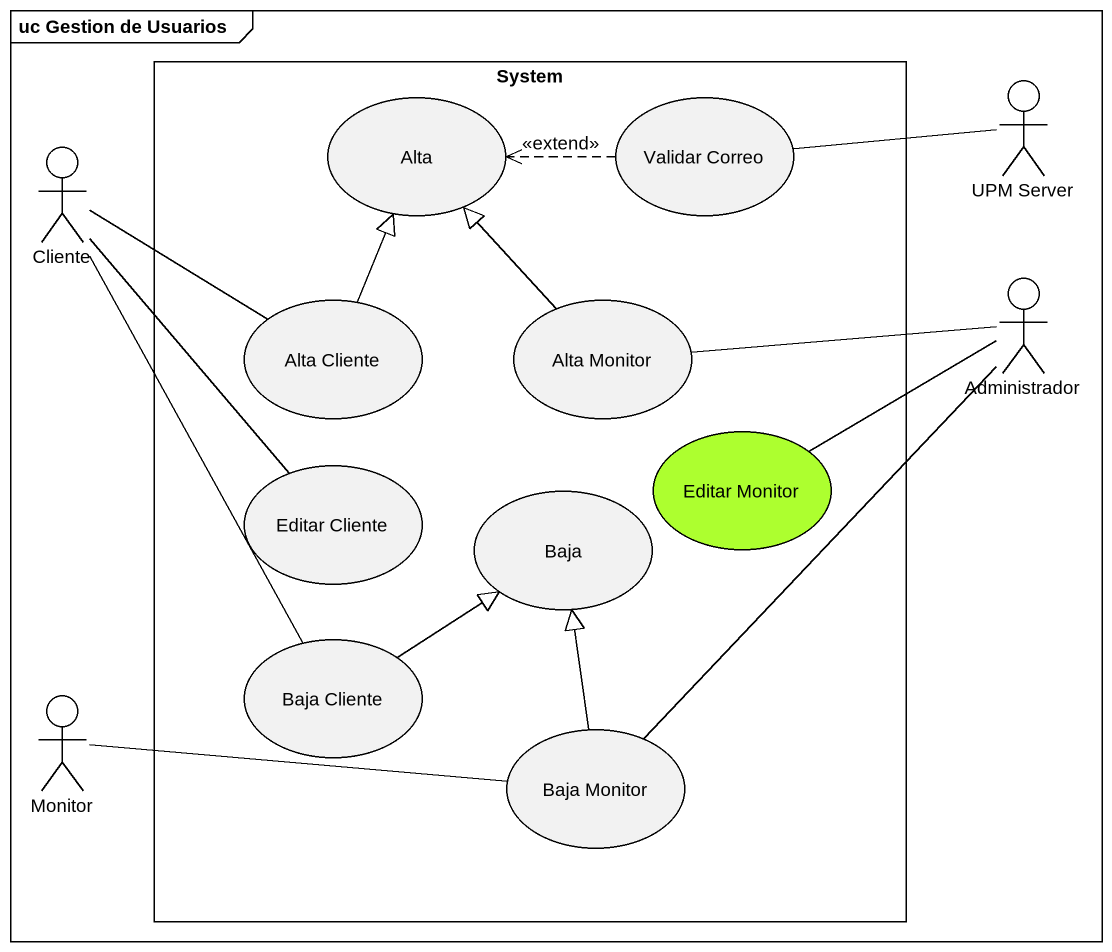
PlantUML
@startuml
mainframe uc Gestion de Usuarios
rectangle System {
  usecase Alta
  usecase "Validar Correo" as Validar_Correo
  usecase "Alta Cliente" as Alta_Cliente
  usecase "Alta Monitor" as Alta_Monitor
  usecase "Editar Monitor" as Editar_Monitor #ADFF2F
  usecase "Editar Cliente" as Editar_Cliente
  usecase Baja
  usecase "Baja Cliente" as Baja_Cliente
  usecase "Baja Monitor" as Baja_Monitor
}
actor Cliente
actor "UPM Server" as UPM_Server
actor Administrador
actor Monitor
Cliente -right- Alta_Cliente
Cliente -- Editar_Cliente
Cliente -- Baja_Cliente
Validar_Correo .left.> Alta : <<extend>>
UPM_Server -left- Validar_Correo
Alta_Cliente -up-|> Alta
Alta_Monitor -up-|> Alta
Administrador -left- Alta_Monitor
Administrador -left- Editar_Monitor
Administrador -- Baja_Monitor
Baja_Cliente -up-|> Baja
Baja_Monitor -up-|> Baja
Baja_Monitor -left- Monitor
@enduml
